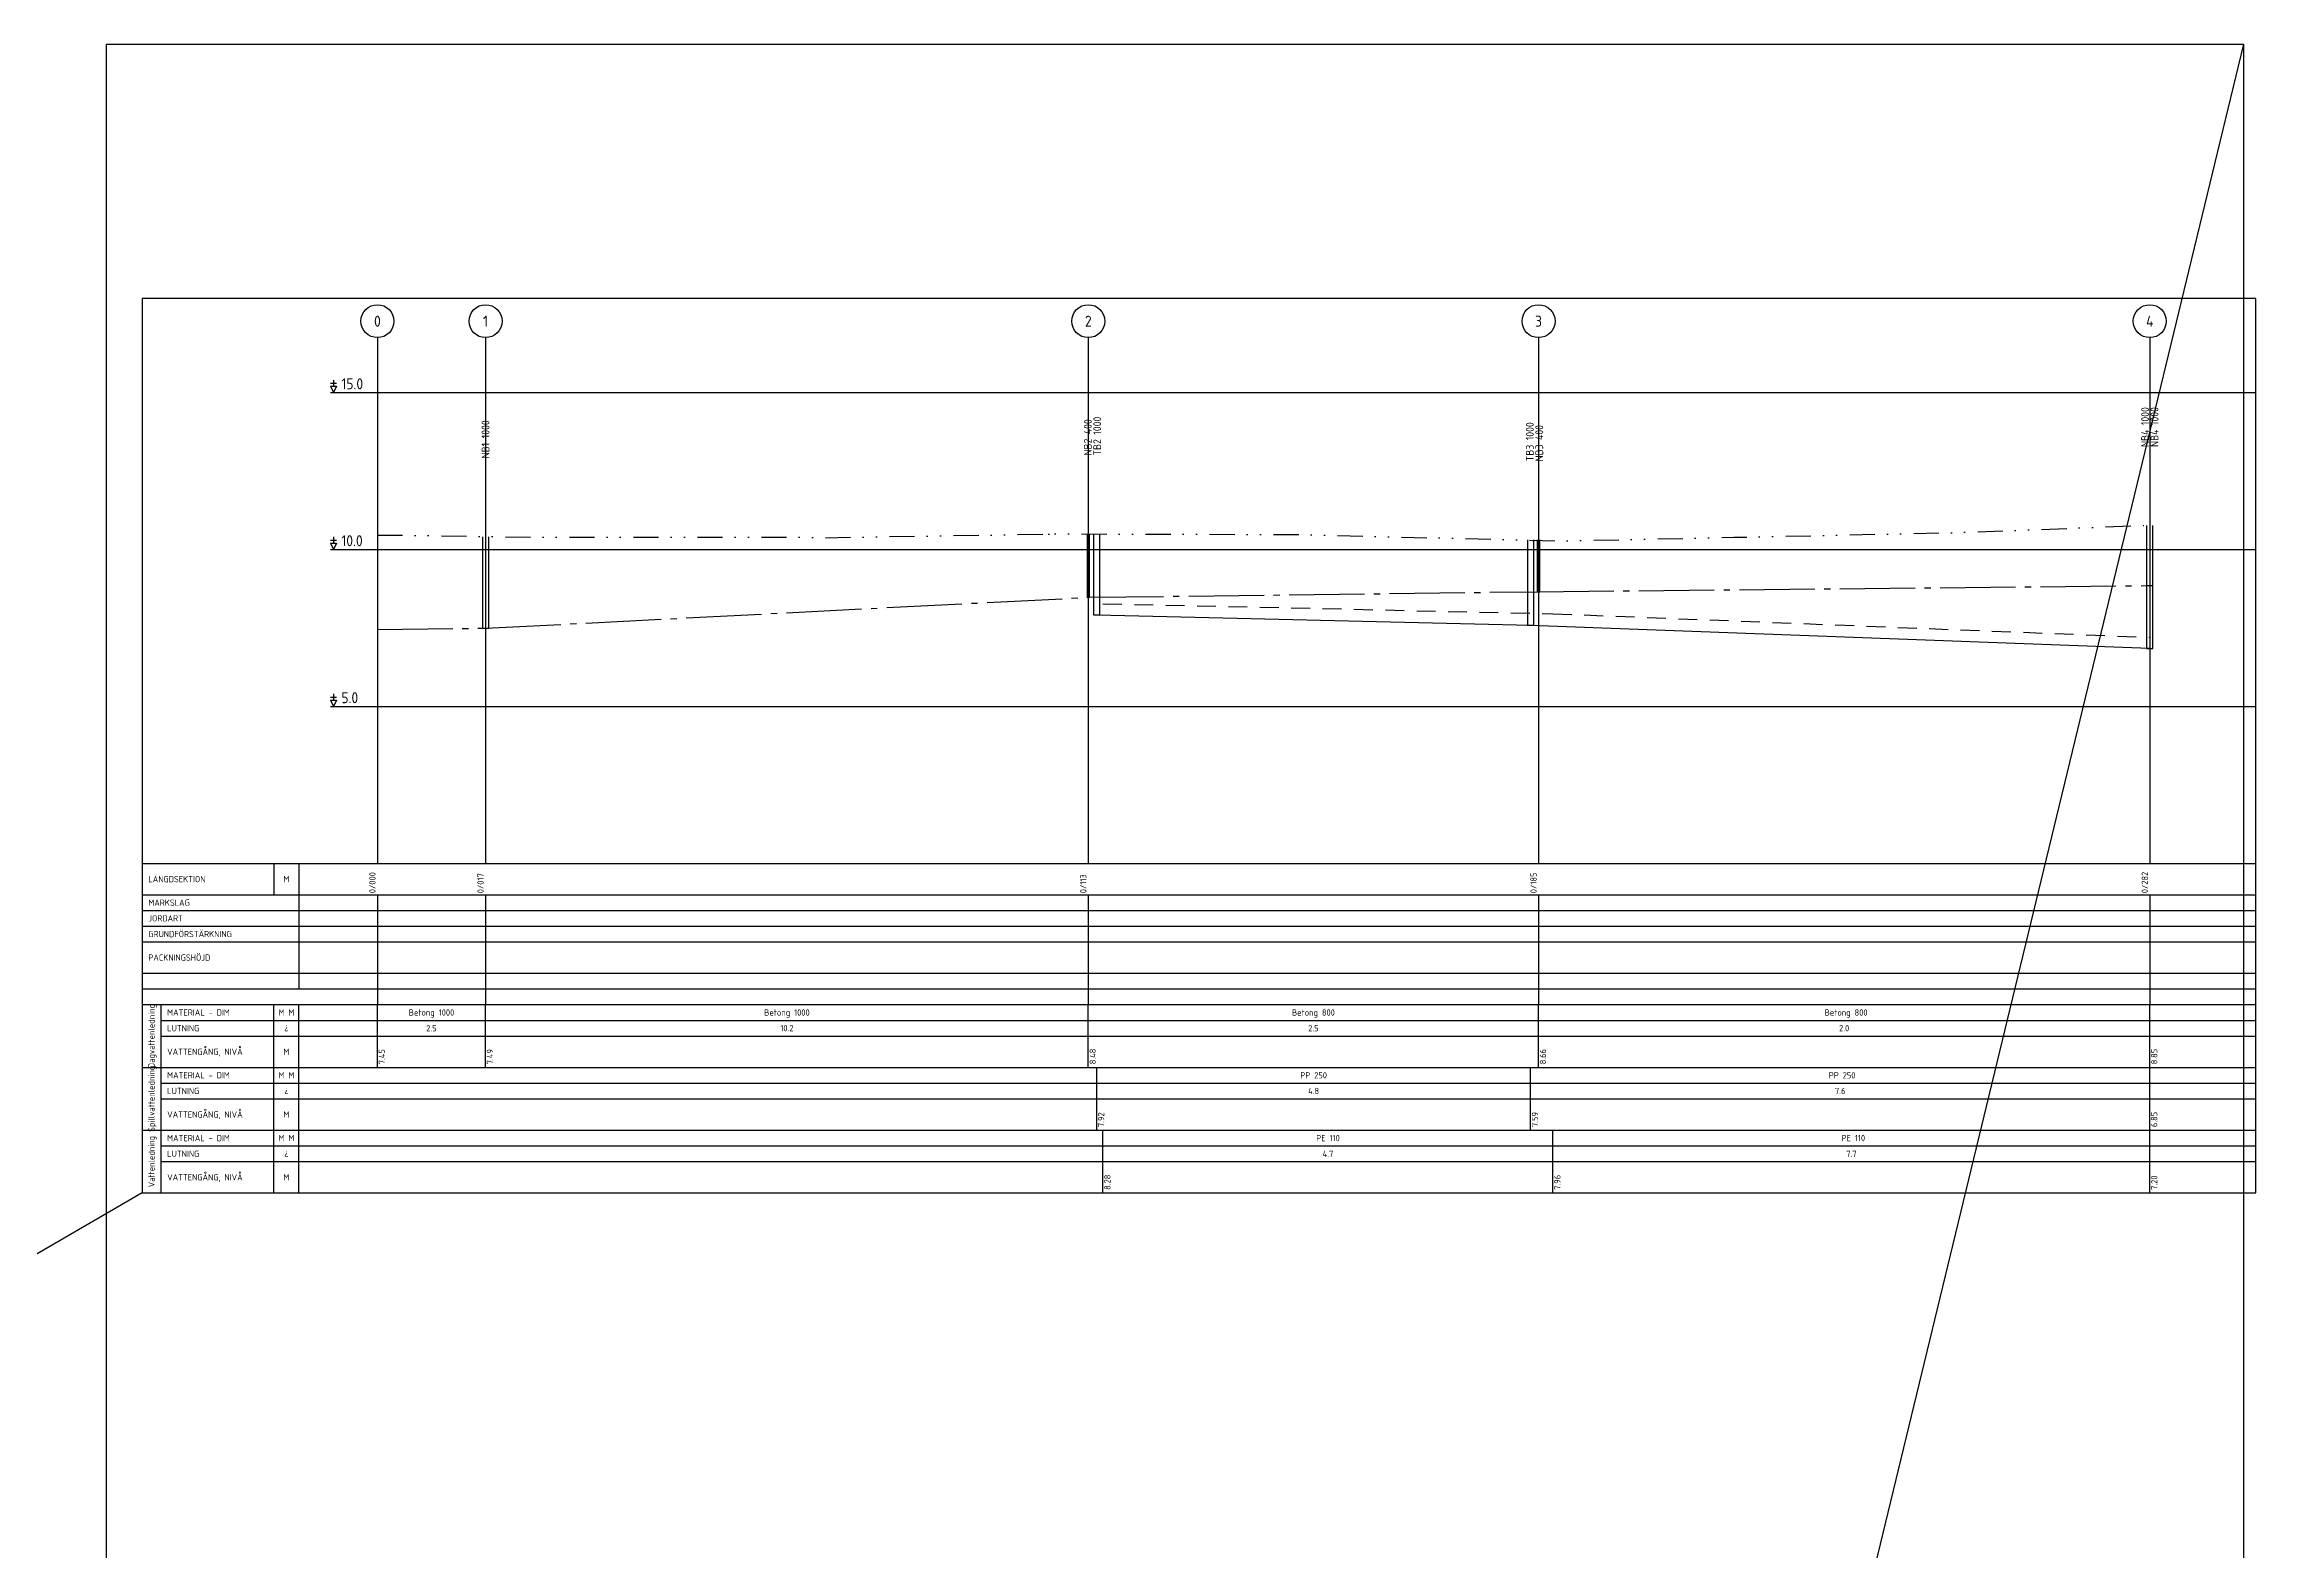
# Model space of a CAD drawing. Header units: metres. Extents: x 14120 to 17296, y 12612 to 17223.
# Drawn here: x 15329.5 to 15681.9, y 15669.8 to 15909.8 of the extents above; entities that cross this region are included whole.
import ezdxf
from ezdxf.enums import TextEntityAlignment as Align

# ---------------------------------------------------------------- set-up
doc = ezdxf.new("R2010")
doc.units = ezdxf.units.M
doc.header["$MEASUREMENT"] = 0
for name, pattern in [('BH90-PMB-DV', [16, 12, -1.5, 1, -1.5]), ('BH90-PMB-SPV', [16, 8, 8]), ('DIVIDE', [10, 4, -2, 0, -2, 0, -2]), ('STRECKAD_3', [5, 3, -2])]:
    doc.linetypes.add(name, pattern=pattern)
doc.layers.get('DEFPOINTS').update_dxf_attribs({"color": 5, "linetype": 'CONTINUOUS'})
for name, color, linetype in [('M-36-Mark_H', 4, 'DIVIDE'), ('M-368-T', 1, 'CONTINUOUS'), ('M-368A', 1, 'CONTINUOUS'), ('M-368B', 4, 'CONTINUOUS'), ('M-412', 3, 'BH90-PMB-DV'), ('M-414', 1, 'STRECKAD_3'), ('M-46-Brunn_nb', 6, 'CONTINUOUS'), ('M-46-Brunn_tb', 6, 'CONTINUOUS'), ('M-46-Spillvledn', 6, 'BH90-PMB-SPV'), ('M-466-x', 3, 'CONTINUOUS'), ('M-468A', 1, 'CONTINUOUS'), ('M-469-x', 3, 'CONTINUOUS')]:
    doc.layers.add(name, color=color, linetype=linetype)
doc.layers.add('Slask', color=6, linetype='CONTINUOUS', plot=False)
doc.layers.add('STÖDLINJER', color=6, linetype='CONTINUOUS', plot=False)
doc.styles.add('ISO', font='iso.shx')
doc.styles.add('ISO18', font='ISO3098', dxfattribs={"height": 1.8})
doc.styles.add('ISO3098', font='iso3098.shx')

msp = doc.modelspace()

# ---------------------------------------------------------------- linework, layer by layer
at = {"layer": 'DEFPOINTS', "flags": 128}
msp.add_lwpolyline([(15339.419, 15909.821), (15679.919, 15909.821), (15679.919, 15632.821), (15339.419, 15632.821)], close=True, dxfattribs=at)
at = {"layer": 'M-36-Mark_H', "flags": 128}
msp.add_lwpolyline([(15382.591, 15831.619), (15384.851, 15831.632), (15384.852, 15831.632), (15392.591, 15831.52), (15402.591, 15831.374), (15408.685, 15831.286), (15414.694, 15831.32), (15422.591, 15831.318), (15432.591, 15831.316), (15442.591, 15831.313), (15448.674, 15831.312), (15453.907, 15831.217), (15462.591, 15831.357), (15489.545, 15831.788), (15489.545, 15831.788), (15491.424, 15831.821), (15492.591, 15831.818), (15502.591, 15831.791), (15529.844, 15831.717), (15529.845, 15831.717), (15531.158, 15831.684), (15532.591, 15831.646), (15542.591, 15831.385), (15571.148, 15830.71), (15571.15, 15830.711), (15572.591, 15830.74), (15598.686, 15831.274), (15598.687, 15831.274), (15602.591, 15831.357), (15612.591, 15831.569), (15622.591, 15831.782), (15632.591, 15831.995), (15634.297, 15832.031), (15634.298, 15832.031), (15642.591, 15832.349), (15652.591, 15832.732), (15662.591, 15833.116), (15664.871, 15833.203), (15664.872, 15833.203), (15664.973, 15833.203)], dxfattribs=at)
at = {"layer": 'M-368-T'}
for p, q in [((15375.591, 15856.33), (15375.591, 15855.33)), ((15375.091, 15855.83), (15376.091, 15855.83)), ((15375.091, 15855.33), (15376.091, 15855.33)), ((15375.091, 15855.33), (15375.591, 15854.33)), ((15376.091, 15855.33), (15375.591, 15854.33)), ((15375.091, 15830.83), (15376.091, 15830.83)), ((15375.091, 15830.33), (15376.091, 15830.33)), ((15375.091, 15830.33), (15375.591, 15829.33)), ((15375.591, 15831.33), (15375.591, 15830.33)), ((15376.091, 15830.33), (15375.591, 15829.33)), ((15375.091, 15805.83), (15376.091, 15805.83)), ((15375.091, 15805.33), (15376.091, 15805.33)), ((15375.091, 15805.33), (15375.591, 15804.33)), ((15375.591, 15806.33), (15375.591, 15805.33)), ((15376.091, 15805.33), (15375.591, 15804.33))]:
    msp.add_line(p, q, dxfattribs=at)
at = {"layer": 'M-368A'}
msp.add_lwpolyline([(15345.091, 15726.83), (15681.859, 15726.83), (15681.859, 15869.33), (15345.091, 15869.33)], close=True, dxfattribs=at)
at = {"layer": 'M-368B'}
for p, q in [((15375.091, 15854.33), (15681.859, 15854.33)), ((15375.091, 15829.33), (15681.859, 15829.33)), ((15375.091, 15804.33), (15681.859, 15804.33))]:
    msp.add_line(p, q, dxfattribs=at)
at = {"layer": 'M-412'}
for points in [[(15399.817, 15816.795), (15495.852, 15821.716)], [(15495.852, 15821.716), (15567.585, 15822.612)], [(15567.585, 15822.612), (15664.974, 15823.586)], [(15382.591, 15816.58), (15399.817, 15816.795)]]:
    msp.add_lwpolyline(points, dxfattribs=at)
at = {"layer": 'M-414'}
for points in [[(15498.192, 15820.706), (15569.885, 15819.107)], [(15569.885, 15819.107), (15664.974, 15815.343)]]:
    msp.add_lwpolyline(points, dxfattribs=at)
at = {"layer": 'M-46-Brunn_nb'}
for points in [[(15495.652, 15831.801), (15495.652, 15821.716), (15496.052, 15821.716), (15496.052, 15831.801)], [(15664.474, 15833.172), (15664.474, 15813.589), (15665.474, 15813.589), (15665.474, 15833.172)], [(15664.474, 15833.161), (15664.474, 15823.586), (15665.474, 15823.586), (15665.474, 15833.161)], [(15399.317, 15831.351), (15399.317, 15816.795), (15400.317, 15816.795), (15400.317, 15831.351)], [(15567.385, 15830.86), (15567.385, 15822.612), (15567.785, 15822.612), (15567.785, 15830.86)]]:
    msp.add_lwpolyline(points, dxfattribs=at)
at = {"layer": 'M-46-Brunn_tb'}
for points in [[(15496.686, 15831.799), (15496.686, 15818.938), (15497.686, 15818.938), (15497.686, 15831.799)], [(15565.819, 15830.894), (15565.819, 15817.297), (15566.819, 15817.297), (15566.819, 15830.894)]]:
    msp.add_lwpolyline(points, dxfattribs=at)
at = {"layer": 'M-46-Spillvledn', "color": 6, "linetype": 'BH90-PMB-SPV'}
for points in [[(15497.186, 15818.944), (15566.319, 15817.3)], [(15566.319, 15817.3), (15664.974, 15813.599)]]:
    msp.add_lwpolyline(points, dxfattribs=at)
at = {"layer": 'M-466-x'}
for p, q in [((15382.591, 15863.08), (15382.591, 15779.33)), ((15399.817, 15863.08), (15399.817, 15779.33)), ((15495.852, 15863.08), (15495.852, 15779.33)), ((15567.585, 15863.08), (15567.585, 15779.33)), ((15664.974, 15863.08), (15664.974, 15779.33)), ((15382.591, 15746.83), (15382.591, 15756.83)), ((15399.817, 15746.83), (15399.817, 15756.83)), ((15495.852, 15746.83), (15495.852, 15756.83)), ((15567.585, 15746.83), (15567.585, 15756.83)), ((15664.974, 15746.83), (15664.974, 15756.83)), ((15497.186, 15736.83), (15497.186, 15746.83)), ((15566.319, 15736.83), (15566.319, 15746.83)), ((15664.974, 15736.83), (15664.974, 15746.83)), ((15498.192, 15726.83), (15498.192, 15736.83)), ((15569.885, 15726.83), (15569.885, 15736.83)), ((15664.974, 15726.83), (15664.974, 15736.83))]:
    msp.add_line(p, q, dxfattribs=at)
for centre in [(15382.591, 15865.705), (15399.817, 15865.705), (15495.852, 15865.705), (15567.585, 15865.705), (15664.974, 15865.705)]:
    msp.add_circle(centre, 2.625, dxfattribs=at)
at = {"layer": 'M-468A'}
for p, q in [((15345.091, 15779.33), (15681.859, 15779.33)), ((15366.091, 15779.33), (15366.091, 15774.33)), ((15370.091, 15779.33), (15370.091, 15759.33)), ((15345.091, 15774.33), (15681.859, 15774.33)), ((15345.091, 15771.83), (15681.859, 15771.83)), ((15345.091, 15769.33), (15681.859, 15769.33)), ((15345.091, 15766.83), (15681.859, 15766.83)), ((15345.091, 15761.83), (15681.859, 15761.83)), ((15345.091, 15759.33), (15681.859, 15759.33)), ((15345.091, 15756.83), (15681.859, 15756.83)), ((15348.091, 15756.83), (15348.091, 15746.83)), ((15348.091, 15754.33), (15681.859, 15754.33)), ((15366.091, 15746.83), (15366.091, 15756.83)), ((15370.091, 15746.83), (15370.091, 15756.83)), ((15348.091, 15751.83), (15681.859, 15751.83)), ((15345.091, 15746.83), (15681.859, 15746.83)), ((15348.091, 15746.83), (15348.091, 15736.83)), ((15348.091, 15744.33), (15681.859, 15744.33)), ((15366.091, 15736.83), (15366.091, 15746.83)), ((15370.091, 15736.83), (15370.091, 15746.83)), ((15348.091, 15741.83), (15681.859, 15741.83)), ((15345.091, 15736.83), (15681.859, 15736.83)), ((15348.091, 15736.83), (15348.091, 15726.83)), ((15366.091, 15726.83), (15366.091, 15736.83)), ((15370.091, 15726.83), (15370.091, 15736.83)), ((15348.091, 15734.33), (15681.859, 15734.33)), ((15348.091, 15731.83), (15681.859, 15731.83))]:
    msp.add_line(p, q, dxfattribs=at)
at = {"layer": 'M-469-x', "linetype": 'Continuous'}
for p, q in [((15382.591, 15774.33), (15382.591, 15756.83)), ((15399.817, 15774.33), (15399.817, 15756.83)), ((15495.852, 15774.33), (15495.852, 15756.83)), ((15567.585, 15774.33), (15567.585, 15756.83)), ((15664.974, 15774.33), (15664.974, 15756.83))]:
    msp.add_line(p, q, dxfattribs=at)
at = {"layer": 'Slask', "flags": 128}
msp.add_lwpolyline([(15679.919, 15909.821), (15191.559, 13894.395)], dxfattribs=at)
at = {"layer": 'STÖDLINJER', "flags": 128}
msp.add_lwpolyline([(15345.091, 15726.83), (15083.682, 15575.007), (15345.091, 15477.943)], dxfattribs=at)

# ---------------------------------------------------------------- texts
at = {"layer": 'M-368-T', "style": 'ISO'}
for s, p in [('15.0', (15376.841, 15854.33)), ('10.0', (15376.841, 15829.33)), ('5.0', (15376.841, 15804.33))]:
    msp.add_text(s, height=1.75, dxfattribs=at).set_placement(p, align=Align.BOTTOM_LEFT)
at = {"layer": 'M-466-x', "style": 'ISO'}
for s, height, p in [('0', 1.75, (15382.591, 15865.705)), ('1', 1.75, (15399.817, 15865.705)), ('2', 1.75, (15495.852, 15865.705)), ('3', 1.75, (15567.585, 15865.705)), ('4', 1.75, (15664.974, 15865.705)), ('Betong 1000', 1, (15391.204, 15755.58)), ('Betong 1000', 1, (15447.834, 15755.58)), ('Betong 800', 1, (15531.718, 15755.58)), (' Betong 800', 1, (15616.279, 15755.58)), ('2.5', 1, (15391.204, 15753.08)), ('10.2', 1, (15447.834, 15753.08)), ('2.5', 1, (15531.718, 15753.08)), ('2.0', 1, (15616.279, 15753.08)), ('PP 250', 1, (15531.753, 15745.58)), ('4.8', 1, (15531.753, 15743.08)), (' PP 250', 1, (15615.647, 15745.58)), ('7.6', 1, (15615.647, 15743.08)), ('PE 110', 1, (15534.039, 15735.58)), ('4.7', 1, (15534.039, 15733.08)), (' PE 110', 1, (15617.43, 15735.58)), ('7.7', 1, (15617.43, 15733.08))]:
    msp.add_text(s, height=height, dxfattribs=at).set_placement(p, align=Align.MIDDLE_CENTER)
for s, p in [('NB1 1000', (15399.817, 15843.851)), ('NB2 400', (15495.769, 15844.301)), ('TB2 1000', (15497.269, 15844.299)), ('TB3 1000', (15566.202, 15843.394)), ('NB3 400', (15567.702, 15843.36)), ('NB4 1000', (15664.224, 15845.661)), ('NB4 1000', (15665.724, 15845.672))]:
    msp.add_text(s, height=1.25, rotation=90, dxfattribs=at).set_placement(p, align=Align.MIDDLE_LEFT)
for s, p in [('0/000', (15382.591, 15774.58)), ('0/017', (15399.817, 15774.58)), ('0/113', (15495.852, 15774.58)), ('0/185', (15567.585, 15774.58)), ('0/282', (15664.974, 15774.58))]:
    msp.add_text(s, height=1, rotation=90, dxfattribs=at).set_placement(p, align=Align.BOTTOM_LEFT)
for s, p in [('7.45', (15382.791, 15747.33)), ('7.49', (15400.017, 15747.33)), ('8.48', (15496.052, 15747.33)), ('8.66', (15567.785, 15747.33)), ('8.85', (15665.174, 15747.33)), ('7.92', (15497.386, 15737.33)), ('7.59', (15566.519, 15737.33)), ('6.85', (15665.174, 15737.33)), ('8.28', (15498.392, 15727.33)), ('7.96', (15570.085, 15727.33)), ('7.20', (15665.174, 15727.33))]:
    msp.add_text(s, height=1, rotation=90, dxfattribs=at).set_placement(p, align=Align.TOP_LEFT)
at = {"layer": 'M-468A', "style": 'ISO'}
for s, p in [('LÄNGDSEKTION', (15346.091, 15776.83)), ('MARKSLAG', (15346.091, 15773.08)), ('JORDART', (15346.091, 15770.58)), ('GRUNDFÖRSTÄRKNING', (15346.091, 15768.08)), ('PACKNINGSHÖJD', (15346.091, 15764.33)), ('MATERIAL - DIM', (15349.091, 15755.58)), ('LUTNING', (15349.091, 15753.08)), ('VATTENGÅNG, NIVÅ', (15349.091, 15749.33)), ('MATERIAL - DIM', (15349.091, 15745.58)), ('LUTNING', (15349.091, 15743.08)), ('VATTENGÅNG, NIVÅ', (15349.091, 15739.33)), ('MATERIAL - DIM', (15349.091, 15735.58)), ('LUTNING', (15349.091, 15733.08)), ('VATTENGÅNG, NIVÅ', (15349.091, 15729.33))]:
    msp.add_text(s, height=1, dxfattribs=at).set_placement(p, align=Align.MIDDLE_LEFT)
at = {"layer": 'M-468A'}
for s, style, p in [('M', 'ISO', (15368.091, 15776.83)), ('M M', 'ISO18', (15368.091, 15755.58)), ('¿', 'ISO3098', (15368.091, 15753.08)), ('M', 'ISO18', (15368.091, 15749.33)), ('M M', 'ISO18', (15368.091, 15745.58)), ('¿', 'ISO3098', (15368.091, 15743.08)), ('M', 'ISO18', (15368.091, 15739.33)), ('M M', 'ISO18', (15368.091, 15735.58)), ('¿', 'ISO3098', (15368.091, 15733.08)), ('M', 'ISO18', (15368.091, 15729.33))]:
    msp.add_text(s, height=1, dxfattribs=dict(at, style=style)).set_placement(p, align=Align.MIDDLE_CENTER)
at = {"layer": 'M-468A', "style": 'ISO'}
for s, p in [('Dagvattenledning', (15346.091, 15751.83)), ('Spillvattenledning', (15346.091, 15741.83)), ('Vattenledning', (15346.091, 15731.83))]:
    msp.add_text(s, height=1, rotation=90, dxfattribs=at).set_placement(p, align=Align.TOP_CENTER)

doc.saveas('drawing.dxf')
